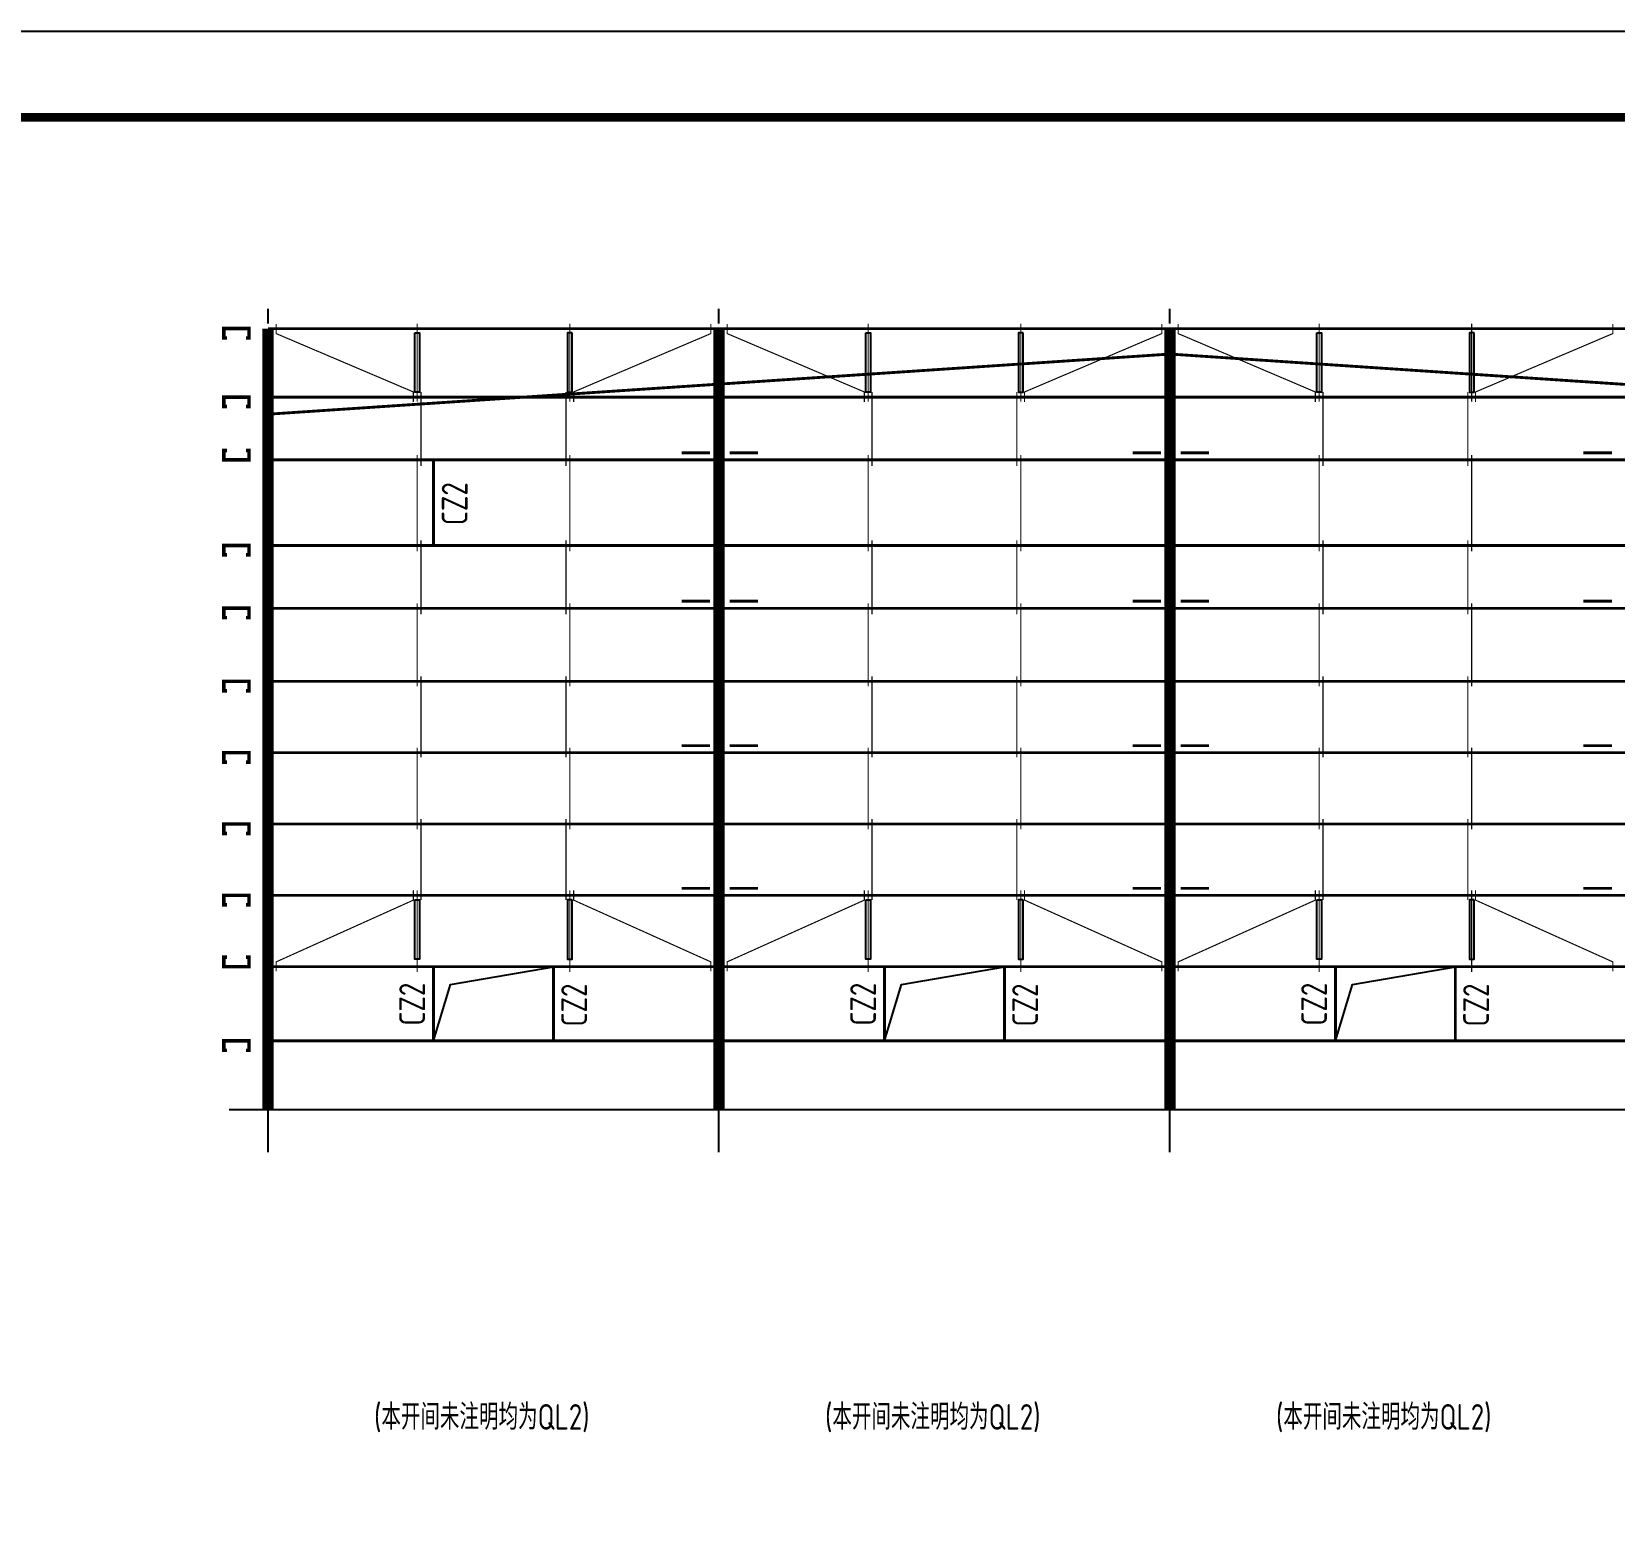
# Model space of a CAD drawing. Extents: x 9539573 to 9710259, y 1656270 to 2510207.
# Drawn here: x 9656690 to 9684414, y 1894064 to 1920008 of the extents above; entities that cross this region are included whole.
import ezdxf

# ---------------------------------------------------------------- set-up
doc = ezdxf.new("R2010")
doc.units = 0
doc.header["$LTSCALE"] = 1000
doc.header["$MEASUREMENT"] = 0
doc.linetypes.add('DASH', pattern=[0.35, 0.25, -0.1])
doc.linetypes.add('DOTE', pattern=[2.42, 2, -0.2, 0.02, -0.2])
doc.layers.get('0').update_dxf_attribs({"linetype": 'CONTINUOUS'})
for name, color, linetype in [('621', 2, 'CONTINUOUS'), ('DOTE', 8, 'DOTE'), ('PUB_TITLE', 4, 'CONTINUOUS'), ('WINDOW', 4, 'CONTINUOUS'), ('屋面隅撑', 6, 'CONTINUOUS'), ('柱', 2, 'CONTINUOUS'), ('标注文字', 3, 'CONTINUOUS'), ('梁', 4, 'CONTINUOUS'), ('檩条', 150, 'CONTINUOUS'), ('檩条拉条', 1, 'CONTINUOUS'), ('洞口边线', 6, 'CONTINUOUS')]:
    doc.layers.add(name, color=color, linetype=linetype)
doc.styles.add('TSSD_REIN', font='atssdeng.shx', dxfattribs={"width": 0.7, "bigfont": 'atssdchn.shx'})

msp = doc.modelspace()

# ---------------------------------------------------------------- linework, layer by layer
msp.add_line((9660151.5, 1901124.8), (9693158.9, 1901124.8))
at = {"layer": '621', "color": 6, "const_width": 61.9}
for points in [[(9660112.3, 1914639.7), (9660057.3, 1914639.7), (9660057.3, 1914804.8), (9660497.7, 1914804.8), (9660497.7, 1914639.7), (9660442.7, 1914639.7)], [(9660112.3, 1913439.7), (9660057.3, 1913439.7), (9660057.3, 1913604.8), (9660497.7, 1913604.8), (9660497.7, 1913439.7), (9660442.7, 1913439.7)], [(9660112.3, 1912670), (9660057.3, 1912670), (9660057.3, 1912504.8), (9660497.7, 1912504.8), (9660497.7, 1912670), (9660442.7, 1912670)], [(9660112.3, 1910839.7), (9660057.3, 1910839.7), (9660057.3, 1911004.8), (9660497.7, 1911004.8), (9660497.7, 1910839.7), (9660442.7, 1910839.7)], [(9660112.3, 1909739.7), (9660057.3, 1909739.7), (9660057.3, 1909904.8), (9660497.7, 1909904.8), (9660497.7, 1909739.7), (9660442.7, 1909739.7)], [(9660112.3, 1908459.7), (9660057.3, 1908459.7), (9660057.3, 1908624.8), (9660497.7, 1908624.8), (9660497.7, 1908459.7), (9660442.7, 1908459.7)], [(9660112.3, 1907209.7), (9660057.3, 1907209.7), (9660057.3, 1907374.8), (9660497.7, 1907374.8), (9660497.7, 1907209.7), (9660442.7, 1907209.7)], [(9660112.3, 1905959.7), (9660057.3, 1905959.7), (9660057.3, 1906124.8), (9660497.7, 1906124.8), (9660497.7, 1905959.7), (9660442.7, 1905959.7)], [(9660112.3, 1904709.7), (9660057.3, 1904709.7), (9660057.3, 1904874.8), (9660497.7, 1904874.8), (9660497.7, 1904709.7), (9660442.7, 1904709.7)], [(9660112.3, 1903790), (9660057.3, 1903790), (9660057.3, 1903624.8), (9660497.7, 1903624.8), (9660497.7, 1903790), (9660442.7, 1903790)], [(9660112.3, 1902159.7), (9660057.3, 1902159.7), (9660057.3, 1902324.8), (9660497.7, 1902324.8), (9660497.7, 1902159.7), (9660442.7, 1902159.7)]]:
    msp.add_lwpolyline(points, dxfattribs=at)
at = {"layer": 'DOTE'}
for p, q in [((9660830, 1900374.8), (9660830, 1915149.1)), ((9668730, 1900374.8), (9668730, 1915149.1)), ((9676630, 1900374.8), (9676630, 1915149.1))]:
    msp.add_line(p, q, dxfattribs=at)
at = {"layer": 'PUB_TITLE'}
msp.add_lwpolyline([(9598809.4, 1857007.7), (9710259.4, 1857007.7), (9710259.4, 1920007.7), (9598809.4, 1920007.7)], close=True, dxfattribs=at)
at = {"layer": 'PUB_TITLE', "const_width": 150}
msp.add_lwpolyline([(9602559.4, 1858507.7), (9708759.4, 1858507.7), (9708759.4, 1918507.7), (9602559.4, 1918507.7)], close=True, dxfattribs=at)
at = {"layer": 'WINDOW', "color": 5, "const_width": 50}
msp.add_lwpolyline([(9663730, 1911004.8), (9663730, 1912504.8)], dxfattribs=at)
for points in [[(9663730, 1903624.8), (9665830, 1903624.8), (9665830, 1902324.8), (9663730, 1902324.8)], [(9671630, 1903624.8), (9673730, 1903624.8), (9673730, 1902324.8), (9671630, 1902324.8)], [(9679530, 1903624.8), (9681630, 1903624.8), (9681630, 1902324.8), (9679530, 1902324.8)]]:
    msp.add_lwpolyline(points, close=True, dxfattribs=at)
at = {"layer": '屋面隅撑', "color": 6, "const_width": 50}
for points in [[(9668573.8, 1912627.5), (9668073.8, 1912627.5)], [(9669414.5, 1912627.5), (9668914.5, 1912627.5)], [(9676473.8, 1912627.5), (9675973.8, 1912627.5)], [(9677314.5, 1912627.5), (9676814.5, 1912627.5)], [(9684373.8, 1912627.5), (9683873.8, 1912627.5)], [(9668573.8, 1910027.5), (9668073.8, 1910027.5)], [(9669414.5, 1910027.5), (9668914.5, 1910027.5)], [(9676473.8, 1910027.5), (9675973.8, 1910027.5)], [(9677314.5, 1910027.5), (9676814.5, 1910027.5)], [(9684373.8, 1910027.5), (9683873.8, 1910027.5)], [(9668573.8, 1907497.5), (9668073.8, 1907497.5)], [(9669414.5, 1907497.5), (9668914.5, 1907497.5)], [(9676473.8, 1907497.5), (9675973.8, 1907497.5)], [(9677314.5, 1907497.5), (9676814.5, 1907497.5)], [(9684373.8, 1907497.5), (9683873.8, 1907497.5)], [(9668573.8, 1904997.5), (9668073.8, 1904997.5)], [(9669414.5, 1904997.5), (9668914.5, 1904997.5)], [(9676473.8, 1904997.5), (9675973.8, 1904997.5)], [(9677314.5, 1904997.5), (9676814.5, 1904997.5)], [(9684373.8, 1904997.5), (9683873.8, 1904997.5)]]:
    msp.add_lwpolyline(points, dxfattribs=at)
at = {"layer": '柱', "color": 2, "const_width": 200}
for points in [[(9660830, 1914804.8), (9660830, 1901124.8)], [(9668730, 1914804.8), (9668730, 1901124.8)], [(9676630, 1914804.8), (9676630, 1901124.8)]]:
    msp.add_lwpolyline(points, dxfattribs=at)
at = {"layer": '梁', "color": 150, "const_width": 50}
for points in [[(9660830, 1914804.8), (9692430, 1914804.8)], [(9660830, 1913604.8), (9692430, 1913604.8)], [(9660830, 1912504.8), (9692430, 1912504.8)], [(9660830, 1911004.8), (9692430, 1911004.8)], [(9660830, 1909904.8), (9692430, 1909904.8)], [(9660830, 1908624.8), (9692430, 1908624.8)], [(9660830, 1907374.8), (9692430, 1907374.8)], [(9660830, 1906124.8), (9692430, 1906124.8)], [(9660830, 1904874.8), (9692430, 1904874.8)], [(9660830, 1903624.8), (9692430, 1903624.8)], [(9660830, 1902324.8), (9692430, 1902324.8)]]:
    msp.add_lwpolyline(points, dxfattribs=at)
at = {"layer": '檩条', "color": 6, "linetype": 'DASH', "const_width": 50}
msp.add_lwpolyline([(9660830, 1913304.8), (9676630, 1914358.8), (9692430, 1913304.8)], dxfattribs=at)
at = {"layer": '檩条拉条', "color": 1, "const_width": 20}
for points in [[(9660972.4, 1914882.8), (9660972.4, 1914717.6), (9663376.6, 1913694.8), (9663376.6, 1913521.4)], [(9663443.8, 1914891.4), (9663443.8, 1913525.9)], [(9666116.2, 1914891.4), (9666116.2, 1913525.9)], [(9668587.6, 1914882.8), (9668587.6, 1914717.6), (9666183.4, 1913694.8), (9666183.4, 1913521.4)], [(9668872.4, 1914882.8), (9668872.4, 1914717.6), (9671276.6, 1913694.8), (9671276.6, 1913521.4)], [(9671343.8, 1914891.4), (9671343.8, 1913525.9)], [(9674016.2, 1914891.4), (9674016.2, 1913525.9)], [(9676487.6, 1914882.8), (9676487.6, 1914717.6), (9674083.4, 1913694.8), (9674083.4, 1913521.4)], [(9676772.4, 1914882.8), (9676772.4, 1914717.6), (9679176.6, 1913694.8), (9679176.6, 1913521.4)], [(9679243.8, 1914891.4), (9679243.8, 1913525.9)], [(9681916.2, 1914891.4), (9681916.2, 1913525.9)], [(9684387.6, 1914882.8), (9684387.6, 1914717.6), (9681983.4, 1913694.8), (9681983.4, 1913521.4)], [(9663511, 1913694.7), (9663511, 1912396.3)], [(9666049, 1913694.7), (9666049, 1912396.3)], [(9671411, 1913694.7), (9671411, 1912396.3)], [(9673949, 1913694.7), (9673949, 1912396.3)], [(9679311, 1913694.7), (9679311, 1912396.3)], [(9681849, 1913694.7), (9681849, 1912396.3)], [(9663443.8, 1912591.4), (9663443.8, 1910903.3)], [(9666116.2, 1912591.4), (9666116.2, 1910903.3)], [(9671343.8, 1912591.4), (9671343.8, 1910903.3)], [(9674016.2, 1912591.4), (9674016.2, 1910903.3)], [(9679243.8, 1912591.4), (9679243.8, 1910903.3)], [(9681916.2, 1912591.4), (9681916.2, 1910903.3)], [(9663511, 1911094.7), (9663511, 1909796.3)], [(9666049, 1911094.7), (9666049, 1909796.3)], [(9671411, 1911094.7), (9671411, 1909796.3)], [(9673949, 1911094.7), (9673949, 1909796.3)], [(9679311, 1911094.7), (9679311, 1909796.3)], [(9681849, 1911094.7), (9681849, 1909796.3)], [(9663443.8, 1909991.4), (9663443.8, 1908538.1)], [(9666116.2, 1909991.4), (9666116.2, 1908538.1)], [(9671343.8, 1909991.4), (9671343.8, 1908538.1)], [(9674016.2, 1909991.4), (9674016.2, 1908538.1)], [(9679243.8, 1909991.4), (9679243.8, 1908538.1)], [(9681916.2, 1909991.4), (9681916.2, 1908538.1)], [(9663511, 1908714.7), (9663511, 1907295.4)], [(9666049, 1908714.7), (9666049, 1907295.4)], [(9671411, 1908714.7), (9671411, 1907295.4)], [(9673949, 1908714.7), (9673949, 1907295.4)], [(9679311, 1908714.7), (9679311, 1907295.4)], [(9681849, 1908714.7), (9681849, 1907295.4)], [(9663443.8, 1907461.4), (9663443.8, 1906033.6)], [(9666116.2, 1907461.4), (9666116.2, 1906033.6)], [(9671343.8, 1907461.4), (9671343.8, 1906033.6)], [(9674016.2, 1907461.4), (9674016.2, 1906033.6)], [(9679243.8, 1907461.4), (9679243.8, 1906033.6)], [(9681916.2, 1907461.4), (9681916.2, 1906033.6)], [(9663511, 1906210.2), (9663511, 1904790.9)], [(9666049, 1906210.2), (9666049, 1904790.9)], [(9671411, 1906210.2), (9671411, 1904790.9)], [(9673949, 1906210.2), (9673949, 1904790.9)], [(9679311, 1906210.2), (9679311, 1904790.9)], [(9681849, 1906210.2), (9681849, 1904790.9)], [(9660972.4, 1903543.6), (9660972.4, 1903708.8), (9663376.6, 1904791.2), (9663376.6, 1904964.6)], [(9663443.8, 1904961.4), (9663443.8, 1903533.6)], [(9666116.2, 1904961.4), (9666116.2, 1903533.6)], [(9668587.6, 1903543.6), (9668587.6, 1903708.8), (9666183.4, 1904791.2), (9666183.4, 1904964.6)], [(9668872.4, 1903543.6), (9668872.4, 1903708.8), (9671276.6, 1904791.2), (9671276.6, 1904964.6)], [(9671343.8, 1904961.4), (9671343.8, 1903533.6)], [(9674016.2, 1904961.4), (9674016.2, 1903533.6)], [(9676487.6, 1903543.6), (9676487.6, 1903708.8), (9674083.4, 1904791.2), (9674083.4, 1904964.6)], [(9676772.4, 1903543.6), (9676772.4, 1903708.8), (9679176.6, 1904791.2), (9679176.6, 1904964.6)], [(9679243.8, 1904961.4), (9679243.8, 1903533.6)], [(9681916.2, 1904961.4), (9681916.2, 1903533.6)], [(9684387.6, 1903543.6), (9684387.6, 1903708.8), (9681983.4, 1904791.2), (9681983.4, 1904964.6)]]:
    msp.add_lwpolyline(points, dxfattribs=at)
at = {"layer": '檩条拉条', "color": 3}
for points in [[(9663403.8, 1914728.3), (9663483.8, 1914728.3), (9663483.8, 1913689.4), (9663403.8, 1913689.4)], [(9666156.2, 1914728.3), (9666076.2, 1914728.3), (9666076.2, 1913689.4), (9666156.2, 1913689.4)], [(9671303.8, 1914728.3), (9671383.8, 1914728.3), (9671383.8, 1913689.4), (9671303.8, 1913689.4)], [(9674056.2, 1914728.3), (9673976.2, 1914728.3), (9673976.2, 1913689.4), (9674056.2, 1913689.4)], [(9679203.8, 1914728.3), (9679283.8, 1914728.3), (9679283.8, 1913689.4), (9679203.8, 1913689.4)], [(9681956.2, 1914728.3), (9681876.2, 1914728.3), (9681876.2, 1913689.4), (9681956.2, 1913689.4)], [(9663403.8, 1904798.3), (9663483.8, 1904798.3), (9663483.8, 1903759.4), (9663403.8, 1903759.4)], [(9666156.2, 1904798.3), (9666076.2, 1904798.3), (9666076.2, 1903759.4), (9666156.2, 1903759.4)], [(9671303.8, 1904798.3), (9671383.8, 1904798.3), (9671383.8, 1903759.4), (9671303.8, 1903759.4)], [(9674056.2, 1904798.3), (9673976.2, 1904798.3), (9673976.2, 1903759.4), (9674056.2, 1903759.4)], [(9679203.8, 1904798.3), (9679283.8, 1904798.3), (9679283.8, 1903759.4), (9679203.8, 1903759.4)], [(9681956.2, 1904798.3), (9681876.2, 1904798.3), (9681876.2, 1903759.4), (9681956.2, 1903759.4)]]:
    msp.add_lwpolyline(points, close=True, dxfattribs=at)
at = {"layer": '洞口边线'}
for points in [[(9663730, 1902324.8), (9664028.4, 1903313.2), (9665830, 1903624.8)], [(9671630, 1902324.8), (9671928.4, 1903313.2), (9673730, 1903624.8)], [(9679530, 1902324.8), (9679828.4, 1903313.2), (9681630, 1903624.8)]]:
    msp.add_lwpolyline(points, dxfattribs=at)

# ---------------------------------------------------------------- texts
at = {"layer": '标注文字', "color": 6, "style": 'TSSD_REIN', "width": 0.8}
for p in [(9664324.7, 1911360.7), (9663579.8, 1902591.8), (9671479.8, 1902591.8), (9679379.8, 1902591.8), (9666417.5, 1902576.4), (9674317.5, 1902576.4), (9682217.5, 1902576.4)]:
    msp.add_text('CZ2', height=450, rotation=90, dxfattribs=at).set_placement(p)
for p in [(9662687.7, 1895511.8), (9670587.7, 1895511.8), (9678487.7, 1895511.8)]:
    msp.add_text('(本开间未注明均为QL2)', height=450, dxfattribs=at).set_placement(p)

doc.saveas('drawing.dxf')
